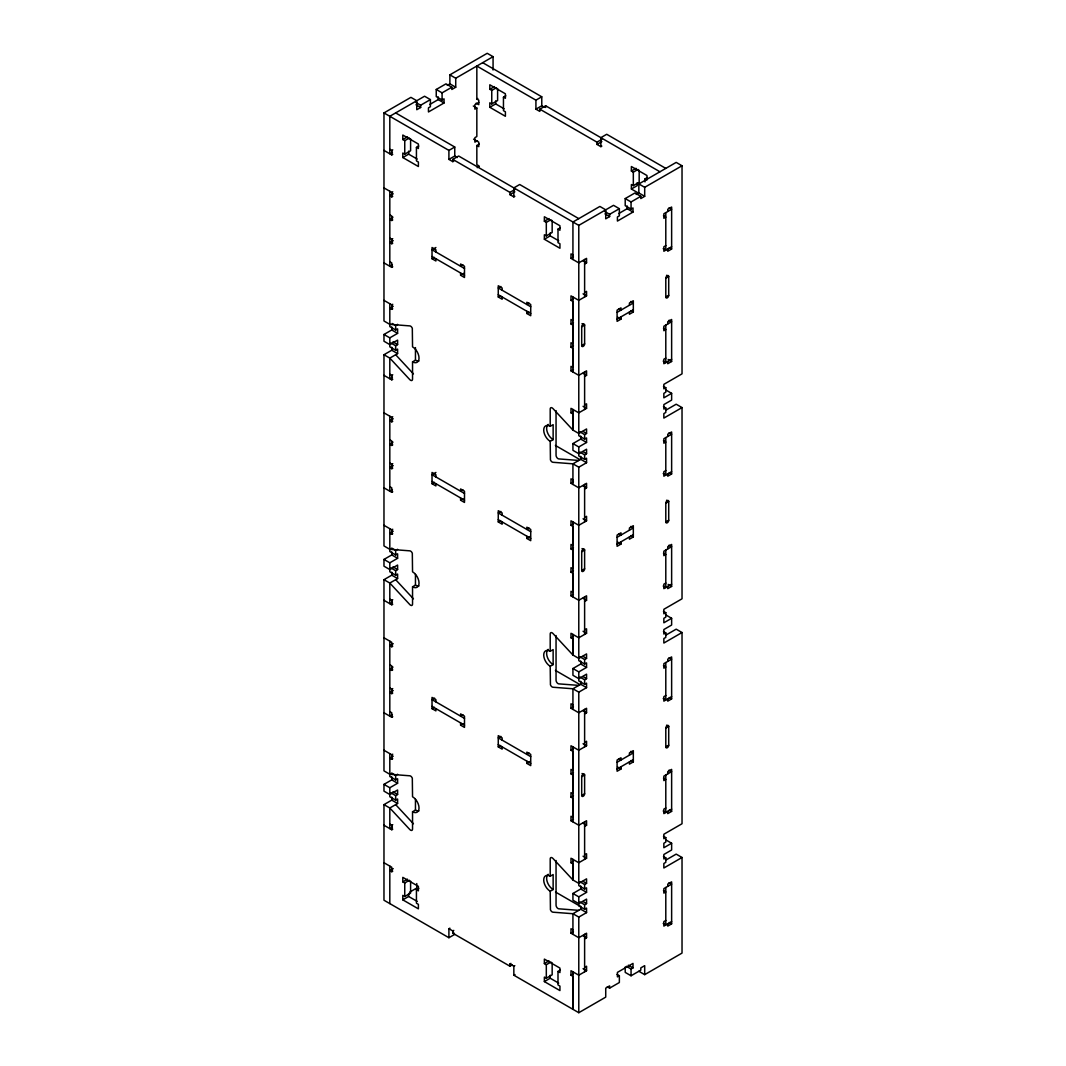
<?xml version="1.0" encoding="UTF-8"?>
<svg xmlns="http://www.w3.org/2000/svg" width="1066" height="1066" viewBox="0 0 1066 1066"><rect width="100%" height="100%" fill="white"/><g stroke="black" fill="none" stroke-linecap="round" stroke-linejoin="round"><path stroke-width="1.5" d="M454.756 934.349L448.906 937.72L383.973 900.224L383.973 804.63L391.768 800.126L397.605 803.498L397.605 799.007L395.659 800.126L389.81 796.755L389.81 787.747L397.605 783.257L397.605 778.753L395.659 779.886L389.81 776.501L389.81 753.635M383.973 804.63L389.81 808.001L409.824 829.561A2.758 1.586 60 0 0 412.542 829.068L412.542 811.746A9.181 5.303 60 0 0 419.031 808.001A9.181 5.303 60 0 0 412.542 796.755L412.315 778.233A2.758 1.586 60 0 0 409.824 775.795L389.81 774.262L383.973 770.878L383.973 579.677L391.768 575.174L397.605 578.558L397.605 574.054L395.659 575.174L389.81 571.802L389.81 562.808L397.605 558.304L397.605 553.814L395.659 554.933L389.81 551.562L389.81 528.683M383.973 579.677L389.81 583.049L409.824 604.609A2.758 1.586 60 0 0 412.542 604.116L412.542 586.806A9.181 5.303 60 0 0 419.031 583.049A9.181 5.303 60 0 0 412.542 571.802L412.315 553.281A2.758 1.586 60 0 0 409.824 550.842L389.81 549.31L383.973 545.939L383.973 354.725L391.768 350.234L397.605 353.606L397.605 349.102L395.659 350.234L389.81 346.85L389.81 337.855L397.605 333.365L397.605 328.861L395.659 329.98L389.81 326.609L389.81 303.743M383.973 354.725L389.81 358.109L409.824 379.669A2.758 1.586 60 0 0 412.542 379.176L412.542 361.854A9.181 5.303 60 0 0 419.031 358.109A9.181 5.303 60 0 0 412.542 346.85L412.315 328.328A2.758 1.586 60 0 0 409.824 325.903L389.81 324.357L383.973 320.986L383.973 112.916L410.916 97.352L416.766 100.724L416.766 109.718L420.657 107.479L420.657 105.228L430.397 99.604L430.397 106.72L428.452 107.853L428.452 111.97L444.042 102.976L444.042 98.845L442.084 99.977L436.247 96.606L436.247 89.477L445.988 83.854L451.824 87.225L451.824 89.477L455.728 87.225L455.728 78.231L493.065 56.671L493.065 69.996M572.935 971.832L572.935 1009.329L572.935 976.336L570.99 975.203L570.99 970.713L578.785 975.203L586.567 970.713L586.567 966.209L584.621 967.342M572.935 859.356L572.935 879.983L578.785 883.354L586.567 878.85L586.567 883.354L584.621 884.474L579.944 881.782M572.935 821.873L572.935 746.893M572.935 634.417L572.935 655.03L578.785 658.402L586.567 653.911L586.567 658.402L584.621 659.534L579.944 656.829M572.935 596.92L572.935 521.94M572.935 409.464L572.935 430.091L578.785 433.462L586.567 428.958L586.567 433.462L584.621 434.582L579.944 431.89M572.935 371.967L572.935 296.988M638.84 971.273L644.69 974.644L682.027 953.084L682.027 857.49L663.851 867.99L663.851 863.487L665.797 862.354L665.797 857.863L663.851 858.983L663.851 854.492L671.633 849.988L671.633 843.246L663.851 847.737L663.851 843.246L665.797 842.113L665.797 837.623L663.851 838.742L663.851 834.238L682.027 823.738L682.027 632.538L663.851 643.038L663.851 638.534L665.797 637.415L665.797 632.911L663.851 634.043L663.851 629.54L671.633 625.036L671.633 618.293L663.851 622.797L663.851 618.293L665.797 617.174L665.797 612.67L663.851 613.789L663.851 609.299L682.027 598.799L682.027 407.585L663.851 418.085L663.851 413.595L665.797 412.462L665.797 407.972L663.851 409.091L663.851 404.587L671.633 400.096L671.633 393.341L663.851 397.845L663.851 393.341L665.797 392.221L665.797 387.718L663.851 388.85L663.851 384.346L682.027 373.846L682.027 165.776L644.69 187.323L644.69 196.331L640.799 198.582L640.799 196.331L634.95 192.959L625.209 198.582L625.209 205.698L631.059 209.069L633.004 207.95L633.004 212.067L617.414 221.075L617.414 216.944L619.359 215.825L619.359 208.696L613.523 205.325L578.785 225.379L578.785 435.714L584.621 439.085L586.567 437.953L586.567 442.457L578.785 446.96L578.785 455.955L584.621 459.326L586.567 458.207L586.567 462.697L578.785 467.201L578.785 660.654L584.621 664.025L586.567 662.905L586.567 667.409L578.785 671.9L578.785 680.908L584.621 684.279L586.567 683.146L586.567 687.65L578.785 692.154L578.785 885.606L584.621 888.977L586.567 887.858L586.567 892.349L578.785 896.852L578.785 905.847L584.621 909.218L586.567 908.099L586.567 912.603L578.785 917.093L578.785 1012.7L605.728 997.136L605.728 988.142L609.619 985.89L609.619 988.142L607.287 986.796M625.209 966.995L625.209 972.392L631.059 975.776L640.799 970.153L640.799 967.901L644.69 965.649L644.69 974.644M455.728 87.225L449.879 83.854L449.879 74.86L487.215 53.3L493.065 56.671M447.28 85.36L449.879 83.854M436.247 89.477L442.084 92.849L451.824 87.225M429.691 104.508L438.193 99.604L444.042 102.976M410.597 138.78L410.597 150.772L404.747 154.157L402.801 153.024L402.801 157.528L418.392 166.523L418.392 162.019L416.433 160.899L416.433 147.401L418.392 148.52L418.392 144.03L402.801 135.036L402.801 139.526L407.478 136.834M497.609 88.545L497.609 100.537L491.759 103.908L489.814 102.789L489.814 107.293L505.404 116.287L505.404 111.783L503.458 110.664L503.458 97.166L505.404 98.285L505.404 93.795L489.814 84.787L489.814 89.291L494.491 86.586M402.801 139.526L404.747 140.659L409.424 137.954M535.918 100.164L535.918 109.158L541.768 105.787L541.768 96.793L535.918 100.164L476.835 66.052L476.835 99.045L477.808 98.472M489.814 89.291L491.759 90.41L496.436 87.718M389.81 149.28L391.768 150.399L392.741 149.84M392.408 152.278L389.81 153.77L389.81 116.287L424.561 96.233L430.397 99.604M478.781 102.416L474.876 104.668L474.876 109.158L476.835 108.039L476.835 136.528L474.876 137.661L474.876 142.151L477.475 140.659M383.973 150.399L391.768 154.903L392.741 154.343M416.433 147.401L418.778 146.055M503.458 97.166L505.79 95.82M402.801 157.528L408.651 154.157L417.152 159.061M489.814 107.293L495.663 103.908L504.165 108.825M448.906 150.399L454.756 147.028L454.756 156.022L448.906 159.394L448.906 150.399L383.973 112.916M383.973 187.896L391.768 192.386L392.741 191.827M393.221 193.799L389.81 195.771L391.768 196.89L392.741 196.331M453.783 161.086L452.797 161.646L452.797 159.394L458.647 156.022L578.785 225.379M478.781 165.776L476.835 164.644L476.835 145.522L479.26 144.123M535.918 109.158L539.822 111.41L539.822 109.158L545.659 105.787L659.947 171.773M392.834 217.024A2.065 1.186 -60 0 0 392.741 217.704L389.81 219.383L391.768 220.515L392.741 219.942M389.81 238.131L391.768 239.25L392.741 238.691M393.221 240.663L389.81 242.635L391.768 243.754L392.741 243.195M452.797 159.394L509.948 192.386L514.811 189.575M539.822 109.158L596.96 142.151L601.837 139.34M509.948 192.386L509.948 194.638L514.811 191.827M596.96 142.151L596.96 144.403L601.837 141.591M392.408 264.754L389.81 266.247L389.81 191.267M383.973 262.876L391.768 267.379L392.741 266.806M509.948 194.638L513.839 196.89L514.811 196.331M596.96 144.403L600.864 146.655L601.837 146.095M435.914 247.499L432.023 249.75L464.496 268.499M435.914 252.002L435.914 249.75L432.023 247.499L432.023 258.745L434.355 257.399M383.973 300.372L391.768 304.863L392.741 304.303M462.937 264.901L460.592 266.247L460.592 263.995L464.496 266.247L464.496 277.493L460.592 275.241L460.592 273.003M393.221 306.275L389.81 308.234L391.768 309.367L392.741 308.807M552.161 220.515L552.161 232.508L546.312 235.879L544.366 234.76L544.366 239.25L559.943 248.258L559.943 243.754L557.998 242.635L557.998 229.137L559.943 230.256L559.943 225.752L544.366 216.758L544.366 221.262L549.043 218.557M645.01 181.9L645.01 178.888L646.969 180.021L646.969 175.517L631.378 166.523L631.378 171.026L636.056 168.321M544.366 221.262L546.312 222.381L550.989 219.689M631.378 171.026L633.324 172.146L638.001 169.441M460.592 275.241L464.096 273.216M557.998 229.137L560.343 227.778M638.467 193.106L631.378 189.015L631.378 184.525L633.324 185.644L639.174 182.273L639.174 170.267M645.01 178.888L647.355 177.542M644.69 196.331L638.84 192.959L638.84 183.952L676.19 162.392L682.027 165.776M544.366 239.25L550.203 235.879L558.704 240.783M631.378 189.015L637.228 185.644L637.228 182.646M392.155 323.464L395.659 325.49L397.605 324.357M390.982 343.025L395.659 345.73L397.605 344.611L397.605 340.107L389.81 344.611L383.973 341.227L383.973 334.484L391.768 329.98L397.605 333.365M636.255 194.452L638.84 192.959M604.955 211.628L609.619 214.319L619.359 208.696M625.209 198.582L631.059 201.954L640.799 196.331M609.619 214.319L609.619 216.571L605.728 218.823L605.728 209.829L599.878 206.444L572.935 222.008L572.935 259.504M618.653 213.613L627.154 208.696L633.004 212.067M500.86 286.488L498.262 287.993L530.721 306.741M397.605 353.606L389.81 358.109L389.81 378.723L392.408 377.217M502.153 290.245L502.153 287.993L498.262 285.741L498.262 296.988L500.594 295.642M572.935 255.001L570.99 253.881L570.99 258.372L573.428 256.973M412.542 361.854L415.46 360.161A9.181 5.303 60 0 0 418.978 361.001M389.81 374.219L391.768 375.352L392.741 374.792M584.621 263.995L586.567 262.876L586.567 258.372L578.785 262.876L570.99 258.372M383.973 375.352L391.768 379.842L392.741 379.283M529.162 303.144L526.831 304.49L526.831 302.238L530.721 304.49L530.721 315.736L526.831 313.484L526.831 311.232M526.831 313.484L529.162 312.138M584.621 292.497L586.567 291.364L586.567 295.868L578.785 300.359L570.99 295.868L570.99 300.359L573.428 298.96M665.797 245.633L663.851 246.752L663.851 251.256L671.633 246.752M667.742 211.508L667.742 209.256L671.633 207.017L671.633 249.004L667.742 251.256L667.742 249.004M383.973 412.835L391.768 417.339L392.741 416.779M393.221 418.751L389.81 420.71L391.768 421.843L392.741 421.27M570.99 300.359L572.935 301.491L572.935 320.613L570.99 319.48L570.99 323.984L573.428 322.585M581.703 326.796L584.621 325.103A2.065 1.186 -60 0 0 583.169 324.264A2.065 1.186 -60 0 0 581.703 326.796L581.703 345.544A2.065 1.199 -60 0 0 583.169 346.383A2.065 1.199 -60 0 0 584.621 343.852L584.621 325.103L582.023 323.611M665.797 278.253L668.715 276.56A2.065 1.186 -60 0 0 667.263 275.721A2.065 1.186 -60 0 0 665.797 278.239L665.797 296.988A2.065 1.199 -60 0 0 667.263 297.84A2.065 1.199 -60 0 0 668.715 295.309L668.715 276.56L666.53 275.294M617.094 312.365L633.324 302.984L630.726 301.491M392.834 441.964A2.065 1.186 -60 0 0 392.741 442.643L389.81 444.335L391.768 445.455L392.741 444.895M617.094 319.107L633.324 309.74M570.99 323.984L572.935 325.103L572.935 343.852L570.99 342.732L570.99 347.223L573.428 345.824M620.985 316.855L620.985 319.107L617.094 321.359L617.094 310.113L620.985 307.861L620.985 310.113L618.653 308.767M629.433 305.236L629.433 302.984L633.324 300.745L633.324 311.992L629.433 314.243L629.433 311.992M581.703 345.544L584.621 343.852M665.797 296.988L668.715 295.309M389.81 463.084L391.768 464.203L392.741 463.643M393.221 465.615L389.81 467.574L391.768 468.707L392.741 468.134M570.99 347.223L572.935 348.355L572.935 367.477L570.99 366.344L570.99 370.848L573.428 369.449M584.621 376.471L586.567 375.352L586.567 370.848L578.785 375.352L570.99 370.848M392.408 489.694L389.81 491.199L389.81 416.22M383.973 487.828L391.768 492.319L392.741 491.759M435.914 472.451L432.023 474.703L464.496 493.451M435.914 476.955L435.914 474.703L432.023 472.451L432.023 483.697L434.355 482.352M584.621 404.96L586.567 403.841L586.567 408.345L578.785 412.835L570.99 408.345L570.99 412.835L573.428 411.436M665.797 358.096L663.851 359.229L663.851 363.733L671.633 359.229M550.203 441.337A9.181 5.303 60 0 1 543.713 430.091A9.181 5.303 60 0 1 550.203 426.333L553.134 424.654L553.134 439.645L550.203 441.337L550.442 459.859A2.758 1.586 60 0 0 552.934 462.284L572.935 463.83L578.785 467.201M667.742 323.984L667.742 321.732L671.633 319.48L671.633 361.481L667.742 363.733L667.742 361.481M383.973 525.311L391.768 529.815L392.741 529.256M462.937 489.854L460.592 491.199L460.592 488.948L464.496 491.199L464.496 502.446L460.592 500.194L460.592 497.942M393.221 531.214L389.81 533.187L391.768 534.306L392.741 533.746M460.592 500.194L462.937 498.848M389.81 549.31L391.768 548.19M579.944 452.131L584.621 454.836L586.567 453.703L586.567 449.212L578.785 453.703L572.935 450.332L572.935 443.576L580.73 439.085L586.567 442.457M392.155 548.404L395.659 550.429L397.605 549.31M390.982 567.978L395.659 570.683L397.605 569.55L397.605 565.06L389.81 569.55L383.973 566.179L383.973 559.437L391.768 554.933L397.605 558.304M586.567 462.697L580.73 459.326L572.935 463.83L572.935 484.444M666.397 409.864L676.19 404.214L682.027 407.585M500.86 511.44L498.262 512.946L530.721 531.681M397.605 578.558L389.81 583.049L389.81 603.676L392.408 602.17M502.153 515.184L502.153 512.946L498.262 510.694L498.262 521.94L500.594 520.594M572.935 479.953L570.99 478.821L570.99 483.324L573.428 481.912M412.542 586.806L415.46 585.114A9.181 5.303 60 0 0 418.978 585.954M389.81 599.172L391.768 600.291L392.741 599.732M584.621 488.948L586.567 487.828L586.567 483.324L578.785 487.828L570.99 483.324M383.973 600.291L391.768 604.795L392.741 604.235M529.162 528.083L526.831 529.442L526.831 527.19L530.721 529.442L530.721 540.689L526.831 538.437L526.831 536.185M526.831 538.437L530.335 536.411M584.621 517.436L586.567 516.317L586.567 520.808L578.785 525.311L570.99 520.808L570.99 525.311L573.428 523.912M665.797 470.572L663.851 471.705L663.851 476.196L671.633 471.705M667.742 436.46L667.742 434.208L671.633 431.957L671.633 473.957L667.742 476.196L667.742 473.957M393.221 643.691L389.81 645.663L391.768 646.782L392.741 646.223M570.99 525.311L572.935 526.444L572.935 545.552L570.99 544.433L570.99 548.937L573.428 547.524M581.703 551.748L584.621 550.056A2.065 1.186 -60 0 0 583.169 549.217A2.065 1.186 -60 0 0 581.703 551.748L581.703 570.497A2.065 1.199 -60 0 0 583.169 571.336A2.065 1.199 -60 0 0 584.621 568.804L584.621 550.056L582.023 548.564M665.797 503.192L668.715 501.513A2.065 1.186 -60 0 0 667.263 500.66A2.065 1.186 -60 0 0 665.797 503.192L665.797 521.94A2.065 1.199 -60 0 0 667.263 522.78A2.065 1.199 -60 0 0 668.715 520.248L668.715 501.513L666.53 500.247M617.094 537.304L633.324 527.937L630.726 526.444M392.834 666.916A2.065 1.186 -60 0 0 392.741 667.596L389.81 669.275L391.768 670.407L392.741 669.848M617.094 544.06L633.324 534.692M570.99 548.937L572.935 550.056L572.935 568.804L570.99 567.672L570.99 572.175L573.428 570.776M620.985 541.808L620.985 544.06L617.094 546.312L617.094 535.065L620.985 532.813L620.985 535.065L618.653 533.706M629.433 530.188L629.433 527.937L633.324 525.685L633.324 536.931L629.433 539.183L629.433 536.931M581.703 570.497L584.621 568.804M665.797 521.94L668.715 520.248M389.81 688.023L391.768 689.156L392.741 688.583M393.221 690.555L389.81 692.527L391.768 693.646L392.741 693.087M570.99 572.175L572.935 573.308L572.935 592.416L570.99 591.297L570.99 595.801L573.428 594.388M584.621 601.424L586.567 600.291L586.567 595.801L578.785 600.291L570.99 595.801M392.408 714.646L389.81 716.139L389.81 641.159M383.973 712.768L391.768 717.271L392.741 716.712M434.622 698.15L432.023 699.642L464.496 718.391M435.914 701.894L435.914 699.642L432.023 697.404L432.023 708.65L434.355 707.291M584.621 629.913L586.567 628.793L586.567 633.284L578.785 637.788L570.99 633.284L570.99 637.788L573.428 636.375M665.797 583.049L663.851 584.181L663.851 588.672L671.633 584.181M550.203 666.277A9.181 5.303 60 0 1 543.713 655.03A9.181 5.303 60 0 1 550.203 651.286L553.134 649.594L553.134 664.598L550.203 666.277L550.442 684.798A2.758 1.586 60 0 0 552.934 687.237L572.935 688.769L578.785 692.154M667.742 548.937L667.742 546.685L671.633 544.433L671.633 586.42L667.742 588.672L667.742 586.42M383.973 750.264L391.768 754.768L392.741 754.195M462.937 714.793L460.592 716.139L460.592 713.9L464.496 716.139L464.496 727.398L460.592 725.147L460.592 722.895M393.221 756.167L389.81 758.139L391.768 759.258L392.741 758.699M460.592 725.147L462.937 723.787M389.81 774.262L391.768 773.13M579.944 677.083L584.621 679.775L586.567 678.656L586.567 674.152L578.785 678.656L572.935 675.284L572.935 668.529L580.73 664.025L586.567 667.409M392.155 773.356L395.659 775.382L397.605 774.262M390.982 792.931L395.659 795.622L397.605 794.503L397.605 789.999L389.81 794.503L383.973 791.132L383.973 784.376L391.768 779.886L397.605 783.257M586.567 687.65L580.73 684.279L572.935 688.769L572.935 709.396M666.397 634.816L676.19 629.167L682.027 632.538M500.86 736.393L498.262 737.885L530.721 756.633M397.605 803.498L389.81 808.001L389.81 828.615L392.408 827.123M502.153 740.137L502.153 737.885L498.262 735.633L498.262 746.893L500.594 745.534M572.935 704.893L570.99 703.773L570.99 708.277L573.428 706.865M412.542 811.746L415.46 810.067A9.181 5.303 60 0 0 418.978 810.893M389.81 824.125L391.768 825.244L392.741 824.684M584.621 713.9L586.567 712.768L586.567 708.277L578.785 712.768L570.99 708.277M383.973 825.244L391.768 829.748L392.741 829.188M529.162 753.036L526.831 754.382L526.831 752.13L530.721 754.382L530.721 765.628L526.831 763.389L526.831 761.137M526.831 763.389L530.335 761.364M584.621 742.389L586.567 741.256L586.567 745.76L578.785 750.264L570.99 745.76L570.99 750.264L573.428 748.852M665.797 695.525L663.851 696.644L663.851 701.148L671.633 696.644M667.742 661.413L667.742 659.161L671.633 656.909L671.633 698.896L667.742 701.148L667.742 698.896M393.221 868.643L389.81 870.616L391.768 871.735L392.741 871.175M570.99 750.264L572.935 751.383L572.935 770.505L570.99 769.385L570.99 773.876L573.428 772.477M581.703 776.688L584.621 775.009A2.065 1.186 -60 0 0 583.169 774.156A2.065 1.186 -60 0 0 581.703 776.688L581.703 795.436A2.065 1.199 -60 0 0 583.169 796.275A2.065 1.199 -60 0 0 584.621 793.757L584.621 775.009L582.023 773.503M665.797 728.145L668.715 726.452A2.065 1.186 -60 0 0 667.263 725.613A2.065 1.186 -60 0 0 665.797 728.145L665.797 746.893A2.065 1.199 -60 0 0 667.263 747.732A2.065 1.199 -60 0 0 668.715 745.201L668.715 726.452L666.53 725.186M410.597 881.102L410.597 893.108L404.747 896.479L402.801 895.36L402.801 899.851L418.392 908.845L418.392 904.354L416.433 903.222L416.433 889.724L418.392 890.856L418.392 886.352L402.801 877.358L402.801 881.862L407.478 879.157M402.801 881.862L404.747 882.981L409.424 880.276M617.094 762.257L633.324 752.889L630.726 751.383M617.094 769.012L633.324 759.632M570.99 773.876L572.935 775.009L572.935 793.757L570.99 792.624L570.99 797.128L573.428 795.716M620.985 766.76L620.985 769.012L617.094 771.251L617.094 760.005L620.985 757.766L620.985 760.005L618.653 758.659M629.433 755.141L629.433 752.889L633.324 750.637L633.324 761.884L629.433 764.135L629.433 761.884M409.677 892.135L416.766 888.045L416.766 883.541M416.433 889.724L418.778 888.378M581.703 795.436L584.621 793.757M665.797 746.893L668.715 745.201M402.801 899.851L408.651 896.479L417.152 901.383M570.99 797.128L572.935 798.247L572.935 817.369L570.99 816.25L570.99 820.74L573.428 819.341M584.621 826.363L586.567 825.244L586.567 820.74L578.785 825.244L570.99 820.74M448.906 937.72L448.906 928.726L449.879 928.153M448.906 928.726L452.797 930.964L453.783 930.405M584.621 854.865L586.567 853.733L586.567 858.237L578.785 862.74L570.99 858.237L570.99 862.74L573.428 861.328M665.797 808.001L663.851 809.121L663.851 813.625L671.633 809.121M550.203 891.229A9.181 5.303 60 0 1 543.713 879.983A9.181 5.303 60 0 1 550.203 876.239L553.134 874.546L553.134 889.537L550.203 891.229L550.442 909.751A2.758 1.586 60 0 0 552.934 912.19L572.935 913.722L578.785 917.093M452.797 930.964L452.797 933.216L453.783 932.657M667.742 773.876L667.742 771.637L671.633 769.385L671.633 811.373L667.742 813.625L667.742 811.373M579.944 902.023L584.621 904.728L586.567 903.595L586.567 899.104L578.785 903.595L572.935 900.224L572.935 893.481L580.73 888.977L586.567 892.349M586.567 912.603L580.73 909.218L572.935 913.722L572.935 934.349M666.397 859.769L676.19 854.119L682.027 857.49M512.386 964.81L509.948 966.209L509.948 963.957L510.92 963.398M509.948 963.957L513.839 966.209L514.811 965.649M572.935 929.845L570.99 928.726L570.99 933.216L573.428 931.817M513.839 966.209L513.839 975.203L515.011 974.537M584.621 938.84L586.567 937.72L586.567 933.216L578.785 937.72L570.99 933.216M552.161 962.838L552.161 974.83L546.312 978.202L544.366 977.082L544.366 981.586L559.943 990.581L559.943 986.077L557.998 984.957L557.998 971.459L559.943 972.578L559.943 968.088L544.366 959.094L544.366 963.584L549.043 960.892M544.366 963.584L546.312 964.717L550.989 962.012M557.998 971.459L560.343 970.113M544.366 981.586L550.203 978.215L558.704 983.118M570.99 975.203L573.428 973.804M665.797 920.478L663.851 921.597L663.851 926.101L671.633 921.597M667.742 886.352L667.742 884.1L671.633 881.862L671.633 923.849L667.742 926.101L667.742 923.849M609.619 988.142L619.359 982.519L619.359 975.776L617.414 976.896L617.414 972.392L633.004 963.398L633.004 967.901L631.059 969.021L626.382 966.329M578.785 460.459L558.771 458.913A2.758 1.586 60 0 1 556.052 455.275L556.052 410.61M578.785 685.398L558.771 683.866A2.758 1.586 60 0 1 556.052 680.228L556.052 635.549M578.785 910.351L558.771 908.805A2.758 1.586 60 0 1 556.052 905.167L556.052 860.502M482.671 62.667L541.768 96.793M665.797 168.401L606.701 134.276L600.864 137.661L600.864 146.655M541.768 105.787L544.366 107.293M449.879 74.86L455.728 78.231M638.84 183.952L644.69 187.323M669.048 207.763L671.633 209.256L663.851 213.76L663.851 218.264L665.797 217.131L663.452 215.785M476.835 99.045L478.781 100.164L478.781 104.668L476.182 103.162M473.317 106.014L476.835 108.039M669.301 247.658L671.633 249.004M415.98 102.523L420.657 105.228M415.98 104.774L420.657 107.479M604.955 213.88L609.619 216.571M473.584 139.153L478.781 142.151L478.781 146.655L476.835 145.522M663.199 248.631L665.797 250.124L665.797 212.64M395.659 112.916L454.756 147.028M578.785 218.637L519.688 184.511L513.839 187.896L513.839 196.89M454.756 156.022L457.354 157.528M448.906 159.394L452.797 161.646M583.062 260.85L586.567 262.876M669.048 320.24L671.633 321.732L663.851 326.236L663.851 330.74L665.797 329.607L663.452 328.261M630.992 310.632L633.324 311.992M583.062 293.843L586.567 295.868M617.481 317.082L620.985 319.107M668.129 359.455L671.633 361.481M663.199 361.108L665.797 362.6L665.797 325.117M389.81 214.892L391.768 216.012L391.768 220.515M663.452 386.372L665.797 387.718M665.797 389.969L671.633 393.341M432.023 256.506L464.496 275.241M498.262 294.736L530.721 313.484M432.023 258.745L435.914 260.997L435.914 258.745M498.262 296.988L502.153 299.24L502.153 296.988M663.452 406.612L665.797 407.972M389.81 261.756L391.768 262.876L391.768 267.379M583.062 373.327L586.567 375.352M669.048 432.716L671.633 434.208L663.851 438.712L663.851 443.203L665.797 442.084L663.452 440.738M583.062 406.319L586.567 408.345M570.99 412.835L572.935 413.968L572.935 430.091L552.934 408.531A2.758 1.586 60 0 0 550.203 409.011L550.203 426.333M669.301 472.598L671.633 473.957M663.199 473.57L665.797 475.076L665.797 437.58M583.062 431.437L586.567 433.462M383.973 334.484L389.81 337.855M572.935 443.576L578.785 446.96M392.928 341.906L397.605 344.611M583.062 451.678L586.567 453.703M555.399 445.455L580.011 459.659M583.062 485.803L586.567 487.828M669.048 545.179L671.633 546.685L663.851 551.189L663.851 555.679L665.797 554.56L663.452 553.201M630.992 535.585L633.324 536.931M583.062 518.796L586.567 520.808M617.481 542.034L620.985 544.06M668.129 584.395L671.633 586.42M663.199 586.047L665.797 587.553L665.797 550.056M389.81 439.832L391.768 440.964L391.768 445.455M663.452 611.324L665.797 612.67M665.797 614.922L671.633 618.293M432.023 481.446L464.496 500.194M498.262 519.688L530.721 538.437M432.023 483.697L435.914 485.949L435.914 483.697M498.262 521.94L502.153 524.192L502.153 521.94M663.452 631.565L665.797 632.911M389.81 486.696L391.768 487.828L391.768 492.319M583.062 598.266L586.567 600.291M669.048 657.655L671.633 659.161L663.851 663.652L663.851 668.155L665.797 667.036L663.452 665.677M583.062 631.259L586.567 633.284M570.99 637.788L572.935 638.907L572.935 655.03L552.934 633.471A2.758 1.586 60 0 0 550.203 633.964L550.203 651.286M669.301 697.55L671.633 698.896M663.199 698.523L665.797 700.029L665.797 662.532M583.062 656.376L586.567 658.402M383.973 559.437L389.81 562.808M572.935 668.529L578.785 671.9M392.928 566.859L397.605 569.55M583.062 676.63L586.567 678.656M555.399 670.407L580.011 684.612M583.062 710.742L586.567 712.768M669.048 770.132L671.633 771.637L663.851 776.128L663.851 780.632L665.797 779.499L663.452 778.153M630.992 760.538L633.324 761.884M583.062 743.735L586.567 745.76M617.481 766.987L620.985 769.012M383.973 637.788L391.768 642.292L391.768 646.782M669.301 810.027L671.633 811.373M663.199 810.999L665.797 812.492L665.797 775.009M389.81 664.784L391.768 665.904L391.768 670.407M663.452 836.264L665.797 837.623M665.797 839.861L671.633 843.246M432.023 706.398L464.496 725.147M498.262 744.641L530.721 763.389M432.023 708.65L435.914 710.902L435.914 708.65M498.262 746.893L502.153 749.132L502.153 746.893M663.452 856.518L665.797 857.863M389.81 711.648L391.768 712.768L391.768 717.271M583.062 823.218L586.567 825.244M669.048 882.608L671.633 884.1L663.851 888.604L663.851 893.108L665.797 891.976L663.452 890.63M583.062 856.211L586.567 858.237M570.99 862.74L572.935 863.86L572.935 879.983L552.934 858.423A2.758 1.586 60 0 0 550.203 858.916L550.203 876.225M669.301 922.503L671.633 923.849M663.199 923.476L665.797 924.968L665.797 887.485M583.062 881.329L586.567 883.354M383.973 784.376L389.81 787.747M572.935 893.481L578.785 896.852M392.928 791.798L397.605 794.503M583.062 901.57L586.567 903.595M555.533 892.055L579.824 906.073M583.062 935.695L586.567 937.72M628.327 965.196L633.004 967.901M617.027 974.417L619.359 975.776M583.062 968.688L586.567 970.713M383.973 862.74L391.768 867.231L391.768 871.735M452.797 933.216L509.948 966.209M513.839 975.203L578.785 1012.7M395.659 354.725L413.448 373.9M395.659 579.677L413.448 598.839M395.659 804.63L413.448 823.791M633.324 172.146L633.324 185.644M631.059 201.954L631.059 209.069M631.059 969.021L631.059 975.776M627.154 205.951L627.154 208.696M584.621 259.504L584.621 296.988M584.621 371.967L584.621 409.464M584.621 434.582L584.621 439.085M584.621 454.836L584.621 459.326M584.621 484.444L584.621 521.94M584.621 596.92L584.621 634.417M584.621 659.534L584.621 664.025M584.621 679.775L584.621 684.279M584.621 709.396L584.621 746.893M584.621 821.873L584.621 859.356M584.621 884.474L584.621 888.977M584.621 904.728L584.621 909.218M584.621 934.349L584.621 971.832M580.73 436.087L580.73 439.085M580.73 456.328L580.73 459.326M580.73 661.027L580.73 664.025M580.73 681.281L580.73 684.279M580.73 885.979L580.73 888.977M580.73 906.22L580.73 909.218M550.203 232.881L550.203 235.879M550.203 975.203L550.203 978.215M546.312 222.381L546.312 235.879M546.312 964.717L546.312 978.202M545.659 105.787L545.659 107.479M495.663 100.91L495.663 103.908M491.759 90.41L491.759 103.908M442.084 92.849L442.084 99.977M438.193 96.846L438.193 99.604M415.46 347.596L415.46 360.161M415.46 574.401L415.46 585.114M415.46 799.353L415.46 810.067M408.651 151.145L408.651 154.157M408.651 893.481L408.651 896.479M404.747 140.659L404.747 154.157M404.747 882.981L404.747 896.479M395.659 325.49L395.659 329.98M395.659 345.73L395.659 350.234M395.659 550.429L395.659 554.933M395.659 570.683L395.659 575.174M395.659 775.382L395.659 779.886M395.659 795.622L395.659 800.126M391.768 150.399L391.768 154.903M391.768 192.386L391.768 196.89M391.768 239.25L391.768 243.754M391.768 304.863L391.768 309.367M391.768 326.982L391.768 329.98M391.768 347.236L391.768 350.234M391.768 375.352L391.768 379.842M391.768 417.339L391.768 421.843M391.768 464.203L391.768 468.707M391.768 529.815L391.768 534.306M391.768 551.935L391.768 554.933M391.768 572.175L391.768 575.174M391.768 600.291L391.768 604.795M391.768 689.156L391.768 693.646M391.768 754.768L391.768 759.258M391.768 776.887L391.768 779.886M391.768 797.128L391.768 800.126M391.768 825.244L391.768 829.748M389.81 866.112L389.81 903.608M553.134 439.645A9.181 5.303 60 0 1 547.218 431.85A9.181 5.303 60 0 1 548.217 424.401M553.134 664.598A9.181 5.303 60 0 1 547.218 656.803A9.181 5.303 60 0 1 548.217 649.354M553.134 889.537A9.181 5.303 60 0 1 547.218 881.742A9.181 5.303 60 0 1 548.217 874.293M477.262 167.708A2.065 1.199 -60 0 1 479.327 166.509"/></g></svg>
